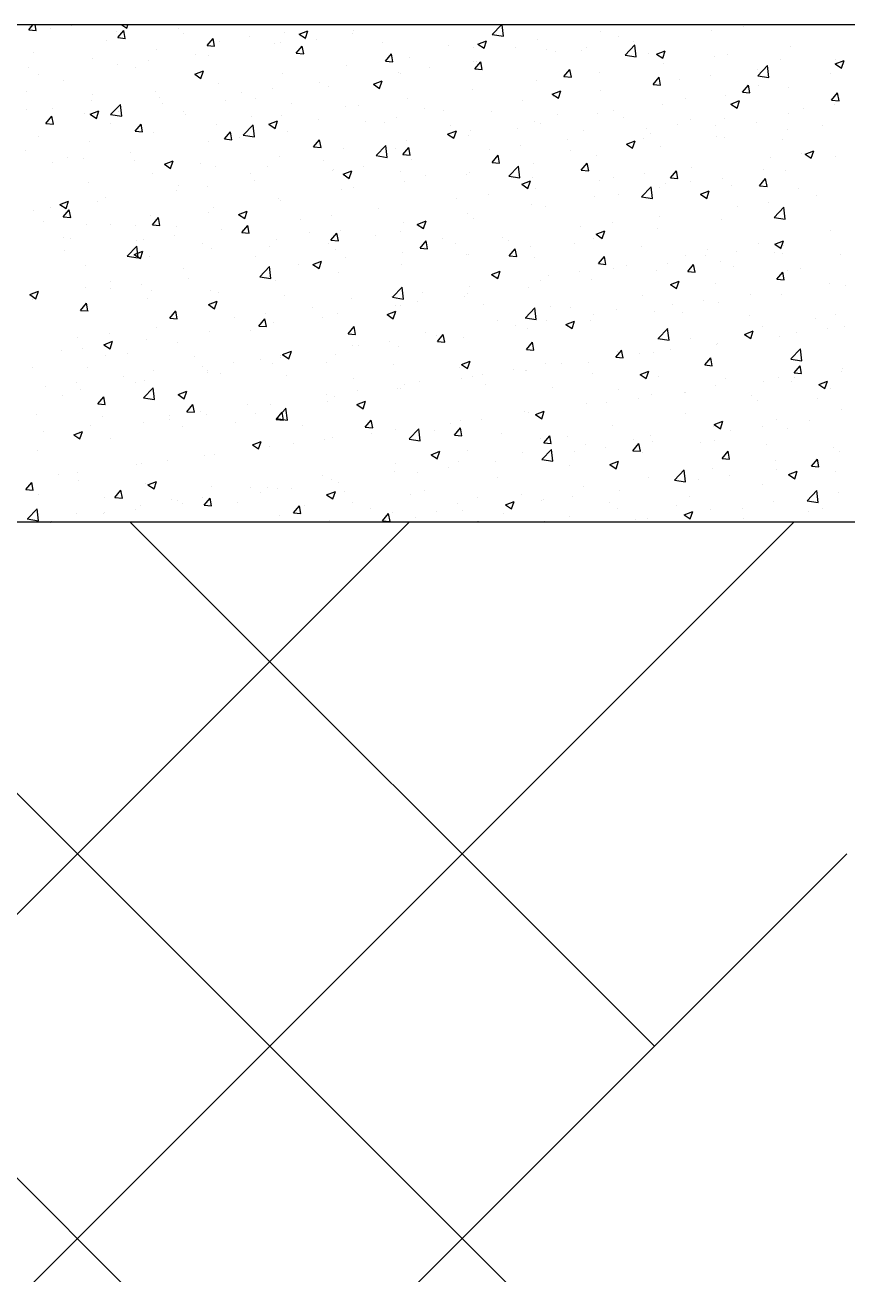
# Model space of a CAD drawing. Header units: millimetres. Extents: x 331487 to 517269, y 198509 to 399936.
# Drawn here: x 409750 to 410411, y 398932 to 399936 of the extents above; entities that cross this region are included whole.
import ezdxf

# ---------------------------------------------------------------- set-up
doc = ezdxf.new("R2010")
doc.units = ezdxf.units.MM
doc.header["$MEASUREMENT"] = 0
doc.linetypes.add('DASHED', pattern=[0.75, 0.5, -0.25])
doc.layers.add('9th_Sunk', color=251, linetype='DASHED', lineweight=5)
doc.layers.add('COLUMN', color=6, linetype='Continuous')

msp = doc.modelspace()

# ---------------------------------------------------------------- linework, layer by layer
at = {"layer": '9th_Sunk', "linetype": 'Continuous'}
for p, q in [((408400.1, 397568.2), (410368.4, 399536.5)), ((408864.1, 398341.6), (410059, 399536.5)), ((411184.3, 397568.2), (409216, 399536.5)), ((410720.3, 398341.6), (409525.4, 399536.5)), ((410256.2, 399115), (409834.7, 399536.5)), ((407936, 396794.8), (410410.9, 399269.7))]:
    msp.add_line(p, q, dxfattribs=at)
at = {"layer": 'COLUMN'}
for p, q in [((420345.7, 399936.5), (392220.1, 399936.5)), ((420350.1, 399536.5), (392620.1, 399536.5))]:
    msp.add_line(p, q, dxfattribs=at)
at = {"layer": 'COLUMN', "color": 2, "linetype": 'Continuous'}
for p, q in [((409753.1, 399932.5), (409756.5, 399936.5)), ((409753.1, 399932.5), (409759.1, 399932)), ((409754, 399935.2), (409754, 399935.2)), ((409759.1, 399932), (409758.3, 399936.5)), ((409770.7, 399933.8), (409770.7, 399933.8)), ((409787.7, 399935.9), (409787.7, 399935.9)), ((409824.1, 399931.6), (409824.1, 399931.6)), ((409824.9, 399926.3), (409829.7, 399932)), ((409827.9, 399936.5), (409831.9, 399933.8)), ((409830.8, 399925.7), (409829.7, 399932)), ((409831.9, 399933.8), (409832.8, 399936.5)), ((409873.6, 399934), (409873.6, 399934)), ((409970.6, 399929.1), (409977.6, 399931.8)), ((409975.6, 399925.8), (409977.6, 399931.8)), ((410014.2, 399932.1), (410014.2, 399932.1)), ((410125.9, 399928.8), (410133.3, 399936.5)), ((410134.8, 399927.4), (410133.7, 399936.5)), ((410213, 399931.5), (410213, 399931.5)), ((410302.4, 399931.8), (410302.4, 399931.8)), ((410327.5, 399935.1), (410327.5, 399935.1)), ((409815.3, 399924), (409815.3, 399924)), ((409824.9, 399926.3), (409830.9, 399925.7)), ((409877.5, 399929.3), (409877.5, 399929.3)), ((409896.6, 399920), (409901.4, 399925.7)), ((409902.6, 399919.5), (409901.4, 399925.7)), ((409906.6, 399922.9), (409906.6, 399922.9)), ((409930.9, 399927), (409930.9, 399927)), ((409950.6, 399921.4), (409950.6, 399921.4)), ((409955.9, 399922.1), (409955.9, 399922.1)), ((409958.6, 399930.4), (409958.6, 399930.4)), ((409970.6, 399929.1), (409975.6, 399925.8)), ((409975.6, 399924.7), (409975.6, 399924.7)), ((409984.3, 399924.8), (409984.3, 399924.8)), ((410013.5, 399929.7), (410013.5, 399929.7)), ((410037.6, 399922.5), (410037.6, 399922.5)), ((410114.3, 399921.1), (410121.3, 399923.8)), ((410114.3, 399921.1), (410119.3, 399917.8)), ((410119.3, 399917.8), (410121.3, 399923.8)), ((410125.9, 399928.8), (410134.8, 399927.4)), ((410162.5, 399925.1), (410162.5, 399925.1)), ((410227.4, 399927.1), (410227.4, 399927.1)), ((410239.3, 399923.4), (410239.3, 399923.4)), ((409757, 399914), (409757, 399914)), ((409856.1, 399916.5), (409856.1, 399916.5)), ((409887.4, 399913.1), (409887.4, 399913.1)), ((409896.6, 399920), (409902.6, 399919.5)), ((409897.6, 399912), (409897.6, 399912)), ((409968.3, 399913.7), (409973.1, 399919.5)), ((409968.3, 399913.7), (409974.3, 399913.2)), ((409974.3, 399913.2), (409973.1, 399919.5)), ((410040.1, 399907.4), (410044.9, 399913.2)), ((410046, 399906.9), (410044.9, 399913.2)), ((410091, 399920.3), (410091, 399920.3)), ((410111.1, 399918), (410111.1, 399918)), ((410144.4, 399918), (410144.4, 399918)), ((410169.1, 399917.1), (410169.1, 399917.1)), ((410176.4, 399915.2), (410176.4, 399915.2)), ((410197.8, 399915.8), (410197.8, 399915.8)), ((410201.4, 399918.5), (410201.4, 399918.5)), ((410232.6, 399912.2), (410241.5, 399910.8)), ((410232.7, 399912.2), (410240.5, 399920.4)), ((410241.5, 399910.8), (410240.4, 399920.3)), ((410251.2, 399913.5), (410251.2, 399913.5)), ((410258, 399913.1), (410265, 399915.8)), ((410258, 399913.1), (410263, 399909.8)), ((410263, 399909.8), (410265, 399915.8)), ((410304.6, 399911.3), (410304.6, 399911.3)), ((410315.1, 399912.7), (410315.1, 399912.7)), ((410365.6, 399919.1), (410365.6, 399919.1)), ((409752.8, 399901.9), (409752.8, 399901.9)), ((409804.8, 399909.4), (409804.8, 399909.4)), ((409824.5, 399904.8), (409824.5, 399904.8)), ((409839.3, 399902), (409839.3, 399902)), ((409849.5, 399908.1), (409849.5, 399908.1)), ((410008.7, 399904.1), (410008.7, 399904.1)), ((410040.1, 399907.4), (410046, 399906.9)), ((410059.2, 399910.5), (410059.2, 399910.5)), ((410075.4, 399901.9), (410075.4, 399901.9)), ((410110.7, 399907.1), (410110.7, 399907.1)), ((410111.8, 399901.2), (410116.6, 399906.9)), ((410111.8, 399901.2), (410117.8, 399900.6)), ((410113.2, 399906.9), (410113.2, 399906.9)), ((410117.8, 399900.6), (410116.6, 399906.9)), ((410263.7, 399905.7), (410263.7, 399905.7)), ((410339.4, 399895.7), (410347.2, 399903.8)), ((410348.2, 399894.3), (410347.1, 399903.8)), ((410357.9, 399909), (410357.9, 399909)), ((410401.7, 399905.1), (410408.7, 399907.8)), ((410401.7, 399905.1), (410406.7, 399901.8)), ((410402.2, 399908.9), (410402.2, 399908.9)), ((410406.7, 399901.8), (410408.7, 399907.8)), ((409761.3, 399896.5), (409761.3, 399896.5)), ((409781, 399892), (409781, 399892)), ((409886.6, 399896.9), (409893.6, 399899.6)), ((409886.6, 399896.9), (409891.6, 399893.5)), ((409891.5, 399893.5), (409893.6, 399899.6)), ((409957.3, 399897.1), (409957.3, 399897.1)), ((410030.3, 399888.9), (410037.3, 399891.6)), ((410035.3, 399885.5), (410037.3, 399891.6)), ((410050.3, 399898.6), (410050.3, 399898.6)), ((410052.4, 399897.1), (410052.4, 399897.1)), ((410161.3, 399891.8), (410161.3, 399891.8)), ((410183.5, 399894.9), (410188.3, 399900.6)), ((410183.5, 399894.9), (410189.5, 399894.4)), ((410189.5, 399894.4), (410188.3, 399900.6)), ((410211.8, 399898.2), (410211.8, 399898.2)), ((410255.2, 399888.6), (410260.1, 399894.4)), ((410261.2, 399888.1), (410260, 399894.4)), ((410276.1, 399892.3), (410276.1, 399892.3)), ((410301.2, 399895.6), (410301.2, 399895.6)), ((410339, 399900.6), (410339, 399900.6)), ((410339.4, 399895.7), (410348.2, 399894.3)), ((410398.2, 399897.5), (410398.2, 399897.5)), ((409751.3, 399882.7), (409751.3, 399882.7)), ((409854.9, 399883.2), (409854.9, 399883.2)), ((409905.4, 399889.6), (409905.4, 399889.6)), ((409924.3, 399882), (409924.3, 399882)), ((409949.3, 399885.3), (409949.3, 399885.3)), ((409987.2, 399890.3), (409987.2, 399890.3)), ((409994.1, 399887.1), (409994.1, 399887.1)), ((410030.3, 399888.9), (410035.3, 399885.5)), ((410109.9, 399884.7), (410109.9, 399884.7)), ((410174, 399880.9), (410181, 399883.6)), ((410174, 399880.9), (410179, 399877.5)), ((410179, 399877.5), (410181, 399883.6)), ((410213, 399884), (410213, 399884)), ((410255.2, 399888.6), (410261.2, 399888.1)), ((410327, 399882.3), (410331.8, 399888.1)), ((410327, 399882.3), (410332.9, 399881.8)), ((410332.9, 399881.8), (410331.8, 399888.1)), ((410339.9, 399887.5), (410339.9, 399887.5)), ((410364.4, 399885.8), (410364.4, 399885.8)), ((410398.7, 399876.1), (410403.5, 399881.8)), ((410404.7, 399875.5), (410403.5, 399881.8)), ((409803.6, 399876.1), (409803.6, 399876.1)), ((409804.6, 399880.5), (409804.6, 399880.5)), ((409819, 399864.5), (409826.8, 399872.6)), ((409827.9, 399863.1), (409826.8, 399872.6)), ((409858, 399878.2), (409858, 399878.2)), ((409861.1, 399873.7), (409861.1, 399873.7)), ((409911.4, 399875.9), (409911.4, 399875.9)), ((409935.8, 399877.1), (409935.8, 399877.1)), ((409964.8, 399873.7), (409964.8, 399873.7)), ((410007.5, 399870.8), (410007.5, 399870.8)), ((410018.2, 399871.4), (410018.2, 399871.4)), ((410058, 399877.2), (410058, 399877.2)), ((410150.1, 399875.7), (410150.1, 399875.7)), ((410175.1, 399879), (410175.1, 399879)), ((410262.5, 399872.4), (410262.5, 399872.4)), ((410281.6, 399877.4), (410281.6, 399877.4)), ((410313.8, 399879.4), (410313.8, 399879.4)), ((410317.7, 399872.9), (410324.7, 399875.6)), ((410317.7, 399872.9), (410322.7, 399869.5)), ((410322.7, 399869.5), (410324.7, 399875.5)), ((410398.7, 399876.1), (410404.7, 399875.5)), ((410400.9, 399872.8), (410400.9, 399872.8)), ((409751.6, 399868.6), (409751.6, 399868.6)), ((409767, 399857.3), (409771.8, 399863.1)), ((409773, 399856.8), (409771.8, 399863.1)), ((409772.3, 399869.3), (409772.3, 399869.3)), ((409798.2, 399865.4), (409798.2, 399865.4)), ((409802.6, 399864.6), (409809.6, 399867.3)), ((409802.6, 399864.6), (409807.5, 399861.3)), ((409807.5, 399861.3), (409809.6, 399867.3)), ((409819, 399864.5), (409827.9, 399863.1)), ((409823.2, 399868.7), (409823.2, 399868.7)), ((409825.7, 399867), (409825.7, 399867)), ((409877.5, 399867), (409877.5, 399867)), ((409879.1, 399864.8), (409879.1, 399864.8)), ((409932.5, 399862.5), (409932.5, 399862.5)), ((409956.1, 399863.8), (409956.1, 399863.8)), ((410049, 399862.4), (410049, 399862.4)), ((410071.6, 399869.2), (410071.6, 399869.2)), ((410086.9, 399867.4), (410086.9, 399867.4)), ((410124.9, 399866.9), (410124.9, 399866.9)), ((410178.3, 399864.7), (410178.3, 399864.7)), ((410210.6, 399864.9), (410210.6, 399864.9)), ((410223.3, 399867.4), (410223.3, 399867.4)), ((410231.7, 399862.4), (410231.7, 399862.4)), ((410312.7, 399861.2), (410312.7, 399861.2)), ((410363.9, 399865.5), (410363.9, 399865.5)), ((410375.9, 399869.5), (410375.9, 399869.5)), ((409767, 399857.3), (409773, 399856.8)), ((409819.2, 399857), (409819.2, 399857)), ((409838.7, 399851), (409843.6, 399856.8)), ((409838.7, 399851), (409844.7, 399850.5)), ((409844.7, 399850.5), (409843.6, 399856.8)), ((409904.2, 399856.3), (409904.2, 399856.3)), ((409925.7, 399847.9), (409933.5, 399856.1)), ((409934.6, 399846.5), (409933.5, 399856)), ((409946.3, 399856.6), (409953.3, 399859.3)), ((409946.3, 399856.6), (409951.2, 399853.3)), ((409951.2, 399853.3), (409953.3, 399859.3)), ((409960.9, 399850.8), (409960.9, 399850.8)), ((409985.9, 399860.3), (409985.9, 399860.3)), ((410024, 399859.1), (410024, 399859.1)), ((410039.3, 399858), (410039.3, 399858)), ((410090, 399848.6), (410097, 399851.3)), ((410092.6, 399855.7), (410092.6, 399855.7)), ((410095, 399845.3), (410097, 399851.3)), ((410108.7, 399851.4), (410108.7, 399851.4)), ((410146, 399853.5), (410146, 399853.5)), ((410160.1, 399858.5), (410160.1, 399858.5)), ((410164.9, 399857.4), (410164.9, 399857.4)), ((410199.4, 399851.2), (410199.4, 399851.2)), ((410249.8, 399852.9), (410249.8, 399852.9)), ((410274.9, 399856.2), (410274.9, 399856.2)), ((410285.1, 399860.2), (410285.1, 399860.2)), ((410305.5, 399855.5), (410305.5, 399855.5)), ((410338.5, 399857.9), (410338.5, 399857.9)), ((410363.1, 399852.5), (410363.1, 399852.5)), ((410391.8, 399855.6), (410391.8, 399855.6)), ((409760.8, 399847), (409760.8, 399847)), ((409802.3, 399842.9), (409802.3, 399842.9)), ((409853.7, 399849.9), (409853.7, 399849.9)), ((409897.9, 399842.5), (409897.9, 399842.5)), ((409910.5, 399844.8), (409915.3, 399850.5)), ((409910.5, 399844.8), (409916.5, 399844.2)), ((409916.5, 399844.2), (409915.3, 399850.5)), ((409923, 399845.8), (409923, 399845.8)), ((409925.7, 399847.9), (409934.6, 399846.5)), ((409982.2, 399838.5), (409987, 399844.2)), ((409988.2, 399838), (409987, 399844.2)), ((410056.8, 399843.9), (410056.8, 399843.9)), ((410090, 399848.6), (410095, 399845.3)), ((410106.6, 399847.4), (410106.6, 399847.4)), ((410186.7, 399844.6), (410186.7, 399844.6)), ((410233.7, 399840.6), (410240.7, 399843.3)), ((410233.7, 399840.6), (410238.7, 399837.3)), ((410238.7, 399837.3), (410240.7, 399843.3)), ((410247.2, 399845.5), (410247.2, 399845.5)), ((410252.8, 399849), (410252.8, 399849)), ((410306.2, 399846.7), (410306.2, 399846.7)), ((410312.6, 399846.1), (410312.6, 399846.1)), ((410359.6, 399844.5), (410359.6, 399844.5)), ((409750.4, 399835.4), (409750.4, 399835.4)), ((409834.8, 399834.2), (409834.8, 399834.2)), ((409954.9, 399830.5), (409954.9, 399830.5)), ((409982.2, 399838.5), (409988.2, 399838)), ((410006.3, 399837.5), (410006.3, 399837.5)), ((410032.4, 399831.4), (410041.3, 399830)), ((410032.5, 399831.4), (410040.3, 399839.5)), ((410041.3, 399830), (410040.2, 399839.5)), ((410048.3, 399837.4), (410048.3, 399837.4)), ((410053.9, 399832.2), (410058.7, 399838)), ((410053.9, 399832.2), (410059.9, 399831.7)), ((410059.9, 399831.7), (410058.7, 399838)), ((410123.8, 399836.3), (410123.8, 399836.3)), ((410125.7, 399825.9), (410130.5, 399831.7)), ((410131.6, 399825.4), (410130.5, 399831.7)), ((410148.8, 399839.6), (410148.8, 399839.6)), ((410188.9, 399835.5), (410188.9, 399835.5)), ((410209.3, 399831.6), (410209.3, 399831.6)), ((410261.3, 399839.1), (410261.3, 399839.1)), ((410374.6, 399833.3), (410374.6, 399833.3)), ((410377.4, 399832.6), (410384.4, 399835.3)), ((410377.4, 399832.6), (410382.4, 399829.2)), ((410382.4, 399829.2), (410384.4, 399835.3)), ((410402, 399830.5), (410402, 399830.5)), ((409771.9, 399825.9), (409771.9, 399825.9)), ((409784.7, 399829.6), (409784.7, 399829.6)), ((409796.9, 399829.2), (409796.9, 399829.2)), ((409838.1, 399827.4), (409838.1, 399827.4)), ((409862.2, 399824.4), (409869.2, 399827.1)), ((409862.2, 399824.4), (409867.2, 399821)), ((409867.2, 399821), (409869.2, 399827.1)), ((409891.5, 399825.1), (409891.5, 399825.1)), ((409903, 399823), (409903, 399823)), ((409944.9, 399822.9), (409944.9, 399822.9)), ((409990, 399827.4), (409990, 399827.4)), ((409998.3, 399820.6), (409998.3, 399820.6)), ((410022.7, 399823), (410022.7, 399823)), ((410060.6, 399828), (410060.6, 399828)), ((410125.7, 399825.9), (410131.6, 399825.4)), ((410130.6, 399825.5), (410130.6, 399825.5)), ((410139.2, 399814.8), (410147, 399823)), ((410148.1, 399813.4), (410147, 399822.9)), ((410158.8, 399825.2), (410158.8, 399825.2)), ((410197.4, 399819.7), (410202.2, 399825.4)), ((410203.4, 399819.1), (410202.2, 399825.4)), ((410286.4, 399821.7), (410286.4, 399821.7)), ((410343.7, 399820.5), (410343.7, 399820.5)), ((410349.6, 399830), (410349.6, 399830)), ((409852.5, 399816.6), (409852.5, 399816.6)), ((409931.7, 399817.4), (409931.7, 399817.4)), ((409934.5, 399811.4), (409934.5, 399811.4)), ((409997.7, 399819.7), (409997.7, 399819.7)), ((410006, 399816.4), (410013, 399819.1)), ((410006, 399816.4), (410010.9, 399813)), ((410010.9, 399813), (410013, 399819.1)), ((410051.7, 399818.3), (410051.7, 399818.3)), ((410055.6, 399810.7), (410055.6, 399810.7)), ((410072.3, 399815.5), (410072.3, 399815.5)), ((410105, 399816.1), (410105, 399816.1)), ((410107.5, 399818.2), (410107.5, 399818.2)), ((410139.2, 399814.8), (410148.1, 399813.4)), ((410149.7, 399808.4), (410156.7, 399811)), ((410154.6, 399805), (410156.7, 399811)), ((410158.4, 399813.8), (410158.4, 399813.8)), ((410197.4, 399819.7), (410203.4, 399819.1)), ((410211.8, 399811.6), (410211.8, 399811.6)), ((410223.5, 399813.4), (410223.5, 399813.4)), ((410248.6, 399816.7), (410248.6, 399816.7)), ((410269.1, 399813.4), (410273.9, 399819.1)), ((410269.1, 399813.4), (410275.1, 399812.9)), ((410275.1, 399812.9), (410273.9, 399819.1)), ((410285.4, 399810.5), (410285.4, 399810.5)), ((410311.4, 399812.8), (410311.4, 399812.8)), ((410340.8, 399807.1), (410345.7, 399812.9)), ((410346.8, 399806.6), (410345.7, 399812.9)), ((410361.9, 399819.2), (410361.9, 399819.2)), ((409801.1, 399809.6), (409801.1, 399809.6)), ((409871.6, 399803.1), (409871.6, 399803.1)), ((409873.3, 399807.4), (409873.3, 399807.4)), ((409896.7, 399806.4), (409896.7, 399806.4)), ((410005, 399804.3), (410005, 399804.3)), ((410013.9, 399805.4), (410013.9, 399805.4)), ((410149.7, 399808.4), (410154.6, 399805)), ((410160.4, 399805.1), (410160.4, 399805.1)), ((410227.1, 399800.5), (410227.1, 399800.5)), ((410245.9, 399798.3), (410253.7, 399806.4)), ((410254.8, 399796.9), (410253.7, 399806.4)), ((410260.1, 399805.8), (410260.1, 399805.8)), ((410265.2, 399809.3), (410265.2, 399809.3)), ((410293.4, 399800.3), (410300.4, 399803)), ((410293.4, 399800.3), (410298.4, 399797)), ((410298.4, 399797), (410300.4, 399803)), ((410318.6, 399807.1), (410318.6, 399807.1)), ((410340.8, 399807.1), (410346.8, 399806.6)), ((410372, 399804.8), (410372, 399804.8)), ((409778.2, 399792.1), (409785.2, 399794.8)), ((409778.2, 399792.1), (409783.2, 399788.8)), ((409783.2, 399788.8), (409785.2, 399794.8)), ((409808.5, 399794.8), (409808.5, 399794.8)), ((409815, 399797.4), (409815, 399797.4)), ((409953.7, 399797.2), (409953.7, 399797.2)), ((409955.6, 399795.4), (409955.6, 399795.4)), ((410097.5, 399796.8), (410097.5, 399796.8)), ((410122.5, 399800.1), (410122.5, 399800.1)), ((410157.6, 399791.9), (410157.6, 399791.9)), ((410168.8, 399790.5), (410168.8, 399790.5)), ((410208.1, 399798.3), (410208.1, 399798.3)), ((410245.9, 399798.2), (410254.8, 399796.9)), ((410323.3, 399790.6), (410323.3, 399790.6)), ((410348.3, 399793.9), (410348.3, 399793.9)), ((410386.2, 399798.9), (410386.2, 399798.9)), ((409756.7, 399787.4), (409756.7, 399787.4)), ((409770.6, 399789.8), (409770.6, 399789.8)), ((409780.9, 399782.1), (409785.7, 399787.8)), ((409780.9, 399782.1), (409786.9, 399781.6)), ((409786.9, 399781.6), (409785.7, 399787.8)), ((409851.2, 399783.3), (409851.2, 399783.3)), ((409852.6, 399775.8), (409857.4, 399781.6)), ((409858.6, 399775.3), (409857.4, 399781.6)), ((409897.3, 399785.4), (409897.3, 399785.4)), ((409901.8, 399789.7), (409901.8, 399789.7)), ((409921.9, 399784.1), (409928.9, 399786.8)), ((409921.9, 399784.1), (409926.9, 399780.8)), ((409926.9, 399780.8), (409928.9, 399786.8)), ((409971.4, 399780.2), (409971.4, 399780.2)), ((409996.4, 399783.5), (409996.4, 399783.5)), ((410034.3, 399788.5), (410034.3, 399788.5)), ((410106.3, 399784.9), (410106.3, 399784.9)), ((410110.5, 399780.5), (410110.5, 399780.5)), ((410260.1, 399782.3), (410260.1, 399782.3)), ((410352.6, 399781.7), (410360.4, 399789.9)), ((410352.6, 399781.7), (410361.5, 399780.3)), ((410361.5, 399780.3), (410360.4, 399789.8)), ((410360.7, 399786), (410360.7, 399786)), ((409765.3, 399778.5), (409765.3, 399778.5)), ((409799.9, 399776.3), (409799.9, 399776.3)), ((409818.7, 399776.3), (409818.7, 399776.3)), ((409839, 399775.4), (409839, 399775.4)), ((409852.6, 399775.8), (409858.6, 399775.3)), ((409872, 399774), (409872, 399774)), ((409908.2, 399771.9), (409908.2, 399771.9)), ((409924.4, 399769.6), (409929.2, 399775.3)), ((409925.4, 399771.8), (409925.4, 399771.8)), ((409930.3, 399769), (409929.2, 399775.3)), ((410003.8, 399771), (410003.8, 399771)), ((410052.1, 399770.4), (410052.1, 399770.4)), ((410054.3, 399777.4), (410054.3, 399777.4)), ((410065.6, 399776.1), (410072.7, 399778.8)), ((410065.6, 399776.1), (410070.6, 399772.7)), ((410070.6, 399772.7), (410072.6, 399778.8)), ((410197.2, 399774), (410197.2, 399774)), ((410209.4, 399768.1), (410216.4, 399770.8)), ((410214.3, 399764.7), (410216.4, 399770.8)), ((410222.2, 399777.3), (410222.2, 399777.3)), ((410258.9, 399772.5), (410258.9, 399772.5)), ((410310.2, 399779.6), (410310.2, 399779.6)), ((410397.9, 399770.8), (410397.9, 399770.8)), ((409780.7, 399765.4), (409780.7, 399765.4)), ((409786.4, 399765.1), (409786.4, 399765.1)), ((409839.7, 399762.8), (409839.7, 399762.8)), ((409845.3, 399763.7), (409845.3, 399763.7)), ((409870.4, 399766.9), (409870.4, 399766.9)), ((409893.1, 399760.6), (409893.1, 399760.6)), ((409924.4, 399769.6), (409930.3, 399769)), ((409952.5, 399763.9), (409952.5, 399763.9)), ((409978.8, 399769.5), (409978.8, 399769.5)), ((409993.8, 399760.4), (409993.8, 399760.4)), ((409996.1, 399763.3), (410000.9, 399769)), ((409996.1, 399763.3), (410002.1, 399762.8)), ((410002.1, 399762.7), (410000.9, 399769)), ((410032.2, 399767.2), (410032.2, 399767.2)), ((410067.8, 399757), (410072.6, 399762.7)), ((410073.8, 399756.5), (410072.6, 399762.7)), ((410085.6, 399765), (410085.6, 399765)), ((410096.2, 399760.7), (410096.2, 399760.7)), ((410134.1, 399765.7), (410134.1, 399765.7)), ((410139, 399762.7), (410139, 399762.7)), ((410192.3, 399760.5), (410192.3, 399760.5)), ((410206.9, 399765), (410206.9, 399765)), ((410209.4, 399768.1), (410214.3, 399764.7)), ((410339.6, 399760.8), (410339.6, 399760.8)), ((410353.1, 399760.1), (410360.1, 399762.8)), ((410358, 399756.7), (410360.1, 399762.8)), ((409782.2, 399755.3), (409782.2, 399755.3)), ((409832.2, 399750.5), (409841.1, 399749.1)), ((409832.3, 399750.5), (409840.1, 399758.6)), ((409837.9, 399751.9), (409844.9, 399754.5)), ((409837.9, 399751.9), (409842.9, 399748.5)), ((409841.1, 399749.1), (409840, 399758.6)), ((409842.9, 399748.5), (409844.9, 399754.5)), ((409900.5, 399756.4), (409900.5, 399756.4)), ((409935.5, 399750.4), (409935.5, 399750.4)), ((409946.5, 399758.3), (409946.5, 399758.3)), ((409999.9, 399756.1), (409999.9, 399756.1)), ((410053.3, 399753.8), (410053.3, 399753.8)), ((410067.8, 399757), (410073.8, 399756.5)), ((410071.2, 399757.4), (410071.2, 399757.4)), ((410105.1, 399751.6), (410105.1, 399751.6)), ((410106.7, 399751.6), (410106.7, 399751.6)), ((410139.5, 399750.7), (410144.3, 399756.5)), ((410139.5, 399750.7), (410145.5, 399750.2)), ((410145.5, 399750.2), (410144.3, 399756.5)), ((410156.4, 399758.6), (410156.4, 399758.6)), ((410211.3, 399744.5), (410216.1, 399750.2)), ((410217.2, 399743.9), (410216.1, 399750.2)), ((410245.7, 399758.2), (410245.7, 399758.2)), ((410281.3, 399750.8), (410281.3, 399750.8)), ((410297, 399751.2), (410297, 399751.2)), ((410299.1, 399756), (410299.1, 399756)), ((410322, 399754.4), (410322, 399754.4)), ((410352.5, 399753.7), (410352.5, 399753.7)), ((410353.1, 399760.1), (410358.1, 399756.7)), ((410359.5, 399752.7), (410359.5, 399752.7)), ((410359.9, 399759.4), (410359.9, 399759.4)), ((410405.9, 399751.5), (410405.9, 399751.5)), ((409798.7, 399743), (409798.7, 399743)), ((409850, 399750), (409850, 399750)), ((409877.2, 399740.4), (409877.2, 399740.4)), ((409939, 399734), (409946.8, 399742.1)), ((409945.1, 399740.8), (409945.1, 399740.8)), ((409947.9, 399732.6), (409946.8, 399742.1)), ((409970.1, 399744.1), (409970.1, 399744.1)), ((409981.6, 399743.9), (409988.6, 399746.5)), ((409981.6, 399743.9), (409986.6, 399740.5)), ((409986.6, 399740.5), (409988.6, 399746.5)), ((410008, 399749.1), (410008, 399749.1)), ((410053.1, 399744.1), (410053.1, 399744.1)), ((410160, 399749.3), (410160, 399749.3)), ((410211.3, 399744.5), (410217.2, 399743.9)), ((410213.4, 399747), (410213.4, 399747)), ((410223, 399740.8), (410223, 399740.8)), ((410233.8, 399742.8), (410233.8, 399742.8)), ((410266.8, 399744.8), (410266.8, 399744.8)), ((410283, 399738.2), (410287.8, 399743.9)), ((410289, 399737.6), (410287.8, 399743.9)), ((410309, 399746.3), (410309, 399746.3)), ((410320.2, 399742.5), (410320.2, 399742.5)), ((410373.6, 399740.3), (410373.6, 399740.3)), ((409818.9, 399730.4), (409818.9, 399730.4)), ((409881.9, 399732.5), (409881.9, 399732.5)), ((409939, 399733.9), (409947.9, 399732.6)), ((409951.3, 399730.6), (409951.3, 399730.6)), ((410002.6, 399737.7), (410002.6, 399737.7)), ((410125.3, 399735.8), (410132.3, 399738.5)), ((410125.3, 399735.8), (410130.3, 399732.5)), ((410130.3, 399732.5), (410132.3, 399738.5)), ((410164.6, 399730.8), (410164.6, 399730.8)), ((410170.9, 399734.6), (410170.9, 399734.6)), ((410195.9, 399737.9), (410195.9, 399737.9)), ((410205.7, 399731.7), (410205.7, 399731.7)), ((410257.6, 399739.2), (410257.6, 399739.2)), ((410269.1, 399727.8), (410276.1, 399730.5)), ((410274, 399724.5), (410276.1, 399730.5)), ((410283, 399738.2), (410289, 399737.7)), ((410354.7, 399731.9), (410359.5, 399737.6)), ((410354.7, 399731.9), (410360.7, 399731.4)), ((410360.7, 399731.4), (410359.5, 399737.6)), ((410363.6, 399738.9), (410363.6, 399738.9)), ((409753.9, 399719.6), (409760.9, 399722.3)), ((409758.9, 399716.2), (409760.9, 399722.3)), ((409760.5, 399720.4), (409760.5, 399720.4)), ((409798.8, 399725.4), (409798.8, 399725.4)), ((409819, 399724.2), (409819, 399724.2)), ((409844.1, 399727.5), (409844.1, 399727.5)), ((409852.1, 399723.2), (409852.1, 399723.2)), ((409899.3, 399723.1), (409899.3, 399723.1)), ((409905.5, 399720.9), (409905.5, 399720.9)), ((410045.7, 399717.4), (410053.5, 399725.5)), ((410054.6, 399716), (410053.5, 399725.5)), ((410069.9, 399721.3), (410069.9, 399721.3)), ((410106.3, 399720.8), (410106.3, 399720.8)), ((410107.8, 399726.2), (410107.8, 399726.2)), ((410155.2, 399725.3), (410155.2, 399725.3)), ((410269.1, 399727.8), (410274, 399724.5)), ((410305.2, 399728.9), (410305.2, 399728.9)), ((410333.6, 399720), (410333.6, 399720)), ((410396.7, 399728.3), (410396.7, 399728.3)), ((410410.2, 399726.9), (410410.2, 399726.9)), ((409753.9, 399719.6), (409758.9, 399716.3)), ((409755.9, 399715.9), (409755.9, 399715.9)), ((409794.8, 399706.9), (409799.6, 399712.6)), ((409800.7, 399706.4), (409799.6, 399712.6)), ((409848.8, 399716.7), (409848.8, 399716.7)), ((409897.6, 399711.6), (409904.6, 399714.3)), ((409897.6, 399711.6), (409902.6, 399708.2)), ((409902.6, 399708.2), (409904.6, 399714.3)), ((409958.9, 399718.7), (409958.9, 399718.7)), ((410012.3, 399716.4), (410012.3, 399716.4)), ((410044.8, 399718), (410044.8, 399718)), ((410045.7, 399717.4), (410054.6, 399716)), ((410048, 399710.8), (410048, 399710.8)), ((410051.9, 399710.8), (410051.9, 399710.8)), ((410065.7, 399714.2), (410065.7, 399714.2)), ((410103.8, 399718.3), (410103.8, 399718.3)), ((410119.1, 399711.9), (410119.1, 399711.9)), ((410246.9, 399718.9), (410246.9, 399718.9)), ((410270.7, 399711.7), (410270.7, 399711.7)), ((410295.7, 399715), (410295.7, 399715)), ((410307.8, 399713), (410307.8, 399713)), ((410358.3, 399719.4), (410358.3, 399719.4)), ((409794.8, 399706.9), (409800.8, 399706.4)), ((409797.5, 399709.7), (409797.5, 399709.7)), ((409866.5, 399700.6), (409871.3, 399706.4)), ((409866.5, 399700.6), (409872.5, 399700.1)), ((409872.5, 399700.1), (409871.3, 399706.3)), ((409918.8, 399701.4), (409918.8, 399701.4)), ((409938.2, 399694.3), (409943, 399700.1)), ((409944.2, 399693.8), (409943, 399700.1)), ((409943.8, 399704.7), (409943.8, 399704.7)), ((409981.7, 399709.6), (409981.7, 399709.6)), ((409989.7, 399700.8), (409989.7, 399700.8)), ((410001.4, 399704.4), (410001.4, 399704.4)), ((410041.3, 399703.6), (410048.3, 399706.3)), ((410041.3, 399703.6), (410046.3, 399700.2)), ((410046.3, 399700.2), (410048.3, 399706.3)), ((410152.4, 399700.8), (410161.3, 399699.5)), ((410152.5, 399700.9), (410160.2, 399709)), ((410161.3, 399699.5), (410160.2, 399709)), ((410172.4, 399709.7), (410172.4, 399709.7)), ((410188.6, 399708.8), (410188.6, 399708.8)), ((410207.5, 399703.4), (410207.5, 399703.4)), ((410225.8, 399707.4), (410225.8, 399707.4)), ((410256.4, 399705.9), (410256.4, 399705.9)), ((410279.2, 399705.1), (410279.2, 399705.1)), ((410332.6, 399702.9), (410332.6, 399702.9)), ((410386, 399700.6), (410386, 399700.6)), ((410401.7, 399703.9), (410401.7, 399703.9)), ((409855.6, 399693.1), (409855.6, 399693.1)), ((409898.1, 399689.8), (409898.1, 399689.8)), ((409931.4, 399690.8), (409931.4, 399690.8)), ((409938.2, 399694.3), (409944.2, 399693.8)), ((409950, 399697.3), (409950, 399697.3)), ((410010, 399688.1), (410014.8, 399693.8)), ((410015.9, 399687.5), (410014.8, 399693.8)), ((410130.3, 399698.8), (410130.3, 399698.8)), ((410144.6, 399695.1), (410144.6, 399695.1)), ((410154, 399692), (410154, 399692)), ((410169.6, 399698.4), (410169.6, 399698.4)), ((410185, 399695.6), (410192, 399698.3)), ((410185, 399695.6), (410190, 399692.2)), ((410190, 399692.2), (410192, 399698.3)), ((410204.5, 399698.4), (410204.5, 399698.4)), ((410259.2, 399684.3), (410267, 399692.4)), ((410268, 399682.9), (410266.9, 399692.4)), ((410328.7, 399687.6), (410335.7, 399690.3)), ((410333.7, 399684.2), (410335.7, 399690.3)), ((410343.4, 399693.9), (410343.4, 399693.9)), ((410395.5, 399692.2), (410395.5, 399692.2)), ((410409, 399693.6), (410409, 399693.6)), ((409792.7, 399684.8), (409792.7, 399684.8)), ((409813.6, 399679.3), (409820.6, 399682)), ((409817.8, 399688.1), (409817.8, 399688.1)), ((409818.6, 399676), (409820.6, 399682)), ((409847.6, 399683.4), (409847.6, 399683.4)), ((409873, 399680.7), (409873, 399680.7)), ((410010, 399688.1), (410015.9, 399687.5)), ((410043.6, 399681.8), (410043.6, 399681.8)), ((410072, 399688.8), (410072, 399688.8)), ((410081.4, 399686.8), (410081.4, 399686.8)), ((410081.7, 399681.8), (410086.5, 399687.5)), ((410081.7, 399681.8), (410087.7, 399681.3)), ((410087.7, 399681.3), (410086.5, 399687.5)), ((410102.6, 399685), (410102.6, 399685)), ((410153.4, 399675.5), (410158.2, 399681.3)), ((410159.4, 399675), (410158.2, 399681.2)), ((410259.1, 399684.3), (410268, 399682.9)), ((410285.1, 399683.9), (410285.1, 399683.9)), ((410307.3, 399680.6), (410307.3, 399680.6)), ((410328.7, 399687.6), (410333.7, 399684.2)), ((410357.1, 399686.1), (410357.1, 399686.1)), ((410370.4, 399688.9), (410370.4, 399688.9)), ((409779.3, 399674.3), (409779.3, 399674.3)), ((409796.3, 399676.4), (409796.3, 399676.4)), ((409813.6, 399679.3), (409818.6, 399676)), ((409814.7, 399670.7), (409814.7, 399670.7)), ((409832.7, 399672.1), (409832.7, 399672.1)), ((409886.1, 399669.8), (409886.1, 399669.8)), ((409955.4, 399670.2), (409955.4, 399670.2)), ((409957.3, 399671.3), (409964.3, 399674)), ((409957.3, 399671.3), (409962.3, 399668)), ((409962.3, 399668), (409964.3, 399674)), ((410000.2, 399671.1), (410000.2, 399671.1)), ((410013.6, 399678.8), (410013.6, 399678.8)), ((410018.5, 399678.5), (410018.5, 399678.5)), ((410050.7, 399677.5), (410050.7, 399677.5)), ((410153.4, 399675.5), (410159.4, 399675)), ((410225.1, 399669.2), (410230, 399675)), ((410226.8, 399673.8), (410226.8, 399673.8)), ((410231.1, 399668.7), (410229.9, 399675)), ((410244.4, 399672.3), (410244.4, 399672.3)), ((410255.2, 399672.6), (410255.2, 399672.6)), ((410269.4, 399675.6), (410269.4, 399675.6)), ((410306.5, 399679.7), (410306.5, 399679.7)), ((410365.9, 399667.8), (410373.7, 399675.9)), ((410374.8, 399666.4), (410373.7, 399675.9)), ((409756.4, 399660.7), (409756.4, 399660.7)), ((409800.4, 399660.9), (409800.4, 399660.9)), ((409892.5, 399661.9), (409892.5, 399661.9)), ((409917.5, 399665.2), (409917.5, 399665.2)), ((409939.4, 399667.6), (409939.4, 399667.6)), ((409948.8, 399664.1), (409948.8, 399664.1)), ((409955.3, 399668.8), (409955.3, 399668.8)), ((409992.8, 399665.3), (409992.8, 399665.3)), ((410046.2, 399663.1), (410046.2, 399663.1)), ((410099.6, 399660.8), (410099.6, 399660.8)), ((410101, 399663.3), (410108, 399666)), ((410101, 399663.3), (410106, 399660)), ((410106, 399660), (410108, 399666)), ((410168.5, 399663.8), (410168.5, 399663.8)), ((410181.2, 399664), (410181.2, 399664)), ((410203.3, 399665.1), (410203.3, 399665.1)), ((410225.1, 399669.2), (410231.1, 399668.7)), ((410296.9, 399663), (410301.7, 399668.7)), ((410296.9, 399663), (410302.8, 399662.4)), ((410302.8, 399662.4), (410301.7, 399668.7)), ((410365.9, 399667.7), (410374.8, 399666.4)), ((410368.6, 399656.7), (410373.4, 399662.4)), ((410374.6, 399656.2), (410373.4, 399662.4)), ((410407.8, 399660.3), (410407.8, 399660.3)), ((409829.3, 399653.6), (409829.3, 399653.6)), ((409846.4, 399650.2), (409846.4, 399650.2)), ((409853.8, 399658.7), (409853.8, 399658.7)), ((409896.9, 399656.6), (409896.9, 399656.6)), ((409897, 399658.8), (409897, 399658.8)), ((409907.1, 399656.4), (409907.1, 399656.4)), ((409960.5, 399654.1), (409960.5, 399654.1)), ((410013.9, 399651.9), (410013.9, 399651.9)), ((410067.3, 399649.6), (410067.3, 399649.6)), ((410101.4, 399651.7), (410101.4, 399651.7)), ((410110.2, 399653.8), (410110.2, 399653.8)), ((410118.3, 399655.7), (410118.3, 399655.7)), ((410143.3, 399659), (410143.3, 399659)), ((410152.8, 399658.7), (410152.8, 399658.7)), ((410153, 399658.6), (410153, 399658.6)), ((410206.3, 399656.3), (410206.3, 399656.3)), ((410244.7, 399655.3), (410251.7, 399658)), ((410244.7, 399655.3), (410249.7, 399652)), ((410249.7, 399652), (410251.7, 399658)), ((410259.7, 399654), (410259.7, 399654)), ((410313.1, 399651.8), (410313.1, 399651.8)), ((410355.8, 399652.8), (410355.8, 399652.8)), ((410368.6, 399656.7), (410374.6, 399656.2)), ((410369.1, 399652.7), (410369.1, 399652.7)), ((410388.4, 399647.3), (410395.4, 399650)), ((410393.4, 399644), (410395.4, 399650)), ((410407, 399657.7), (410407, 399657.7)), ((409766.4, 399645.3), (409766.4, 399645.3)), ((409791.4, 399648.6), (409791.4, 399648.6)), ((409795, 399643.1), (409795, 399643.1)), ((409838.7, 399648.8), (409838.7, 399648.8)), ((409845.5, 399636.6), (409853.3, 399644.7)), ((409854.4, 399635.1), (409853.3, 399644.6)), ((409873.3, 399639.1), (409880.3, 399641.8)), ((409878.2, 399635.7), (409880.3, 399641.8)), ((410017.3, 399642.4), (410017.3, 399642.4)), ((410049.5, 399644.2), (410049.5, 399644.2)), ((410051.8, 399643.8), (410051.8, 399643.8)), ((410055.1, 399647.4), (410055.1, 399647.4)), ((410120.7, 399647.4), (410120.7, 399647.4)), ((410174.1, 399645.1), (410174.1, 399645.1)), ((410227.4, 399642.9), (410227.4, 399642.9)), ((410280.8, 399640.6), (410280.8, 399640.6)), ((410281, 399641.1), (410281, 399641.1)), ((410305.3, 399646.4), (410305.3, 399646.4)), ((410344.1, 399649.4), (410344.1, 399649.4)), ((410366.5, 399649.5), (410366.5, 399649.5)), ((410388.4, 399647.3), (410393.4, 399644)), ((410397.6, 399644.2), (410397.6, 399644.2)), ((409780.4, 399638.8), (409780.4, 399638.8)), ((409808.6, 399631.7), (409813.5, 399637.4)), ((409808.6, 399631.7), (409814.6, 399631.1)), ((409814.6, 399631.1), (409813.5, 399637.4)), ((409845.5, 399636.5), (409854.4, 399635.1)), ((409873.3, 399639.1), (409878.2, 399635.7)), ((409880.4, 399625.4), (409885.2, 399631.1)), ((409886.4, 399624.9), (409885.2, 399631.1)), ((409929.1, 399630.8), (409929.1, 399630.8)), ((409947.6, 399630.8), (409947.6, 399630.8)), ((409992.2, 399639.1), (409992.2, 399639.1)), ((409993.5, 399633.8), (409993.5, 399633.8)), ((409999, 399637.8), (409999, 399637.8)), ((410017, 399631.1), (410024, 399633.8)), ((410017, 399631.1), (410022, 399627.7)), ((410022, 399627.7), (410024, 399633.8)), ((410202, 399631.9), (410202, 399631.9)), ((410218, 399632.8), (410218, 399632.8)), ((410243.1, 399636.1), (410243.1, 399636.1)), ((410254, 399639.4), (410254, 399639.4)), ((410334.2, 399638.4), (410334.2, 399638.4)), ((410339.3, 399634.2), (410339.3, 399634.2)), ((410387.6, 399636.1), (410387.6, 399636.1)), ((409759.4, 399623.5), (409759.4, 399623.5)), ((409812.8, 399621.3), (409812.8, 399621.3)), ((409866.2, 399622.5), (409866.2, 399622.5)), ((409880.4, 399625.4), (409886.4, 399624.9)), ((409891.2, 399625.8), (409891.2, 399625.8)), ((409895.7, 399623.3), (409895.7, 399623.3)), ((409935.2, 399623.8), (409935.2, 399623.8)), ((409952.1, 399619.1), (409956.9, 399624.9)), ((409952.2, 399620), (409961.1, 399618.6)), ((409952.3, 399620), (409960.1, 399628.1)), ((409958.1, 399618.6), (409956.9, 399624.9)), ((409961.1, 399618.6), (409960, 399628.1)), ((410117, 399619.5), (410117, 399619.5)), ((410151.5, 399625.5), (410151.5, 399625.5)), ((410154.9, 399624.5), (410154.9, 399624.5)), ((410160.7, 399623.1), (410167.7, 399625.8)), ((410160.7, 399623.1), (410165.7, 399619.7)), ((410165.7, 399619.7), (410167.7, 399625.8)), ((410281, 399624.2), (410281, 399624.2)), ((410354.6, 399619.5), (410354.6, 399619.5)), ((410406.6, 399627), (410406.6, 399627)), ((409789.3, 399606.8), (409796.3, 399609.5)), ((409793.8, 399609.8), (409793.8, 399609.8)), ((409794.2, 399603.5), (409796.3, 399609.5)), ((409803, 399614.2), (409803, 399614.2)), ((409845.2, 399616.9), (409845.2, 399616.9)), ((409866.2, 399619), (409866.2, 399619)), ((409876.9, 399613.8), (409876.9, 399613.8)), ((409919.5, 399616.7), (409919.5, 399616.7)), ((409952.1, 399619.1), (409958.1, 399618.6)), ((409972.9, 399614.5), (409972.9, 399614.5)), ((410023.8, 399612.8), (410028.6, 399618.6)), ((410023.8, 399612.8), (410029.8, 399612.3)), ((410026.3, 399612.2), (410026.3, 399612.2)), ((410029.8, 399612.3), (410028.6, 399618.6)), ((410048.3, 399610.9), (410048.3, 399610.9)), ((410059, 399603.5), (410066.8, 399611.6)), ((410067.8, 399602), (410066.7, 399611.5)), ((410079.7, 399610), (410079.7, 399610)), ((410092, 399616.2), (410092, 399616.2)), ((410095.6, 399606.6), (410100.4, 399612.3)), ((410100.2, 399618.4), (410100.2, 399618.4)), ((410101.5, 399606), (410100.4, 399612.3)), ((410222.7, 399614.2), (410222.7, 399614.2)), ((410304.1, 399613.1), (410304.1, 399613.1)), ((410304.4, 399615.1), (410311.4, 399617.7)), ((410304.4, 399615.1), (410309.4, 399611.7)), ((410309.4, 399611.7), (410311.4, 399617.7)), ((410317.8, 399610), (410317.8, 399610)), ((410342.8, 399613.3), (410342.8, 399613.3)), ((410363.3, 399612.2), (410363.3, 399612.2)), ((410380.7, 399618.3), (410380.7, 399618.3)), ((409765.1, 399609.2), (409765.1, 399609.2)), ((409789.3, 399606.8), (409794.2, 399603.5)), ((409818.6, 399603.8), (409818.6, 399603.8)), ((409933, 399598.8), (409940, 399601.5)), ((409937.9, 399595.5), (409940, 399601.5)), ((409965.9, 399599.6), (409965.9, 399599.6)), ((409991, 399602.9), (409991, 399602.9)), ((409997.7, 399604.5), (409997.7, 399604.5)), ((410028.8, 399607.9), (410028.8, 399607.9)), ((410059, 399603.4), (410067.8, 399602)), ((410095.6, 399606.6), (410101.5, 399606)), ((410133.1, 399607.7), (410133.1, 399607.7)), ((410164.3, 399604.2), (410164.3, 399604.2)), ((410167.3, 399600.3), (410172.1, 399606)), ((410167.3, 399600.3), (410173.3, 399599.8)), ((410173.3, 399599.8), (410172.1, 399606)), ((410186.5, 399605.5), (410186.5, 399605.5)), ((410239, 399594), (410243.8, 399599.8)), ((410239.8, 399603.2), (410239.8, 399603.2)), ((410245, 399593.5), (410243.8, 399599.8)), ((410252.8, 399606.1), (410252.8, 399606.1)), ((410254.6, 399601.7), (410254.6, 399601.7)), ((410293.2, 399601), (410293.2, 399601)), ((410304.9, 399602.2), (410304.9, 399602.2)), ((409760.2, 399593.8), (409760.2, 399593.8)), ((409894.5, 399590), (409894.5, 399590)), ((409902.8, 399591.3), (409902.8, 399591.3)), ((409933, 399598.8), (409937.9, 399595.5)), ((409946.4, 399597.5), (409946.4, 399597.5)), ((410076.7, 399590.8), (410083.7, 399593.5)), ((410076.7, 399590.8), (410081.7, 399587.5)), ((410081.6, 399587.5), (410083.7, 399593.5)), ((410106, 399594.2), (410106, 399594.2)), ((410150.3, 399592.2), (410150.3, 399592.2)), ((410165.7, 399586.9), (410173.5, 399595)), ((410174.6, 399585.5), (410173.5, 399595)), ((410191.7, 399593.4), (410191.7, 399593.4)), ((410200.8, 399598.6), (410200.8, 399598.6)), ((410216.8, 399596.7), (410216.8, 399596.7)), ((410239, 399594), (410245, 399593.5)), ((410246.6, 399592.2), (410246.6, 399592.2)), ((410310.7, 399587.7), (410315.6, 399593.5)), ((410316.7, 399587.2), (410315.6, 399593.5)), ((410346.6, 399598.7), (410346.6, 399598.7)), ((410400, 399596.4), (410400, 399596.4)), ((410405.3, 399593.7), (410405.3, 399593.7)), ((409839.9, 399583), (409839.9, 399583)), ((409844, 399583.6), (409844, 399583.6)), ((409864.9, 399586.3), (409864.9, 399586.3)), ((410047.7, 399584.1), (410047.7, 399584.1)), ((410090.7, 399580.1), (410090.7, 399580.1)), ((410099, 399585.1), (410099, 399585.1)), ((410128.6, 399585.1), (410128.6, 399585.1)), ((410165.7, 399586.9), (410174.6, 399585.5)), ((410188.3, 399582.2), (410188.3, 399582.2)), ((410220.4, 399582.8), (410227.4, 399585.5)), ((410220.4, 399582.8), (410225.4, 399579.4)), ((410225.4, 399579.4), (410227.4, 399585.5)), ((410302.9, 399579.8), (410302.9, 399579.8)), ((410310.7, 399587.7), (410316.7, 399587.2)), ((410353.4, 399586.2), (410353.4, 399586.2)), ((410382.5, 399581.5), (410387.3, 399587.2)), ((410382.5, 399581.5), (410388.4, 399580.9)), ((410388.4, 399580.9), (410387.3, 399587.2)), ((409776.7, 399574.7), (409776.7, 399574.7)), ((409792.6, 399576.5), (409792.6, 399576.5)), ((409793.3, 399570.2), (409793.3, 399570.2)), ((409848.9, 399566.6), (409855.9, 399569.3)), ((409853.9, 399563.2), (409855.9, 399569.3)), ((409989.4, 399574.1), (409989.4, 399574.1)), ((409996.5, 399571.2), (409996.5, 399571.2)), ((410047, 399577.6), (410047, 399577.6)), ((410065.7, 399576.8), (410065.7, 399576.8)), ((410130, 399572.2), (410130, 399572.2)), ((410251.6, 399572.8), (410251.6, 399572.8)), ((410272.4, 399570.4), (410280.2, 399578.5)), ((410272.4, 399570.3), (410281.3, 399568.9)), ((410281.3, 399568.9), (410280.2, 399578.4)), ((410291.5, 399570.5), (410291.5, 399570.5)), ((410316.5, 399573.8), (410316.5, 399573.8)), ((410354.4, 399578.8), (410354.4, 399578.8)), ((410364.1, 399574.8), (410371.1, 399577.5)), ((410364.1, 399574.8), (410369.1, 399571.4)), ((410369.1, 399571.4), (410371.1, 399577.5)), ((410401.5, 399577.2), (410401.5, 399577.2)), ((409750.8, 399562.7), (409755.6, 399568.5)), ((409750.8, 399562.7), (409756.8, 399562.2)), ((409756.8, 399562.2), (409755.6, 399568.5)), ((409822.5, 399556.4), (409827.3, 399562.2)), ((409828.5, 399555.9), (409827.3, 399562.2)), ((409846.7, 399567.9), (409846.7, 399567.9)), ((409848.9, 399566.6), (409853.9, 399563.2)), ((409900.1, 399565.6), (409900.1, 399565.6)), ((409931.1, 399564.1), (409931.1, 399564.1)), ((409939.6, 399560.2), (409939.6, 399560.2)), ((409945.2, 399564.2), (409945.2, 399564.2)), ((409953.4, 399563.4), (409953.4, 399563.4)), ((409964.7, 399563.5), (409964.7, 399563.5)), ((409992.7, 399558.6), (409999.7, 399561.2)), ((409997.6, 399555.2), (409999.7, 399561.2)), ((410002.5, 399568.5), (410002.5, 399568.5)), ((410006.8, 399561.1), (410006.8, 399561.1)), ((410071.7, 399562.2), (410071.7, 399562.2)), ((410199.6, 399565.3), (410199.6, 399565.3)), ((410228.3, 399562.2), (410228.3, 399562.2)), ((410343.1, 399567.2), (410343.1, 399567.2)), ((410379.2, 399553.8), (410386.9, 399561.9)), ((410388, 399552.4), (410386.9, 399561.9)), ((410404.1, 399560.4), (410404.1, 399560.4)), ((409761, 399559), (409761, 399559)), ((409814.4, 399556.7), (409814.4, 399556.7)), ((409822.5, 399556.4), (409828.5, 399555.9)), ((409842.7, 399550.3), (409842.7, 399550.3)), ((409867.8, 399554.5), (409867.8, 399554.5)), ((409872.8, 399554.1), (409872.8, 399554.1)), ((409876.5, 399551.9), (409876.5, 399551.9)), ((409893.2, 399556.7), (409893.2, 399556.7)), ((409894.3, 399550.2), (409899.1, 399555.9)), ((409894.3, 399550.2), (409900.2, 399549.6)), ((409900.2, 399549.6), (409899.1, 399555.9)), ((409921.2, 399552.2), (409921.2, 399552.2)), ((409966, 399543.9), (409970.8, 399549.6)), ((409972, 399543.4), (409970.8, 399549.6)), ((409974.5, 399550), (409974.5, 399550)), ((409992.7, 399558.6), (409997.6, 399555.2)), ((410013.4, 399552.2), (410013.4, 399552.2)), ((410060.2, 399558.9), (410060.2, 399558.9)), ((410097.8, 399551.8), (410097.8, 399551.8)), ((410113.6, 399556.6), (410113.6, 399556.6)), ((410136.4, 399550.5), (410143.4, 399553.2)), ((410136.4, 399550.5), (410141.3, 399547.2)), ((410141.3, 399547.2), (410143.4, 399553.2)), ((410149.1, 399558.9), (410149.1, 399558.9)), ((410165.4, 399553.9), (410165.4, 399553.9)), ((410167, 399554.4), (410167, 399554.4)), ((410190.5, 399557.2), (410190.5, 399557.2)), ((410220.4, 399552.1), (410220.4, 399552.1)), ((410273.7, 399549.9), (410273.7, 399549.9)), ((410284.8, 399557.2), (410284.8, 399557.2)), ((410352.2, 399552.9), (410352.2, 399552.9)), ((410379.1, 399553.8), (410388, 399552.4)), ((409752, 399539.1), (409760.9, 399537.7)), ((409752.1, 399539.2), (409759.9, 399547.3)), ((409760.9, 399537.7), (409759.8, 399547.2)), ((409791.4, 399543.2), (409791.4, 399543.2)), ((409813.6, 399543.6), (409813.6, 399543.6)), ((409814.4, 399544.1), (409814.4, 399544.1)), ((409838.6, 399546.9), (409838.6, 399546.9)), ((409955, 399542.2), (409955, 399542.2)), ((409966, 399543.9), (409972, 399543.4)), ((410027.9, 399547.7), (410027.9, 399547.7)), ((410037.7, 399537.6), (410042.5, 399543.4)), ((410043.7, 399537.1), (410042.5, 399543.4)), ((410045.8, 399544.3), (410045.8, 399544.3)), ((410064.4, 399540.6), (410064.4, 399540.6)), ((410081.3, 399545.4), (410081.3, 399545.4)), ((410102.3, 399545.6), (410102.3, 399545.6)), ((410134.7, 399543.2), (410134.7, 399543.2)), ((410188.1, 399540.9), (410188.1, 399540.9)), ((410226.5, 399547.2), (410226.5, 399547.2)), ((410250.3, 399539.5), (410250.3, 399539.5)), ((410280.1, 399542.5), (410287.1, 399545.2)), ((410280.1, 399542.5), (410285.1, 399539.2)), ((410285.1, 399539.2), (410287.1, 399545.2)), ((410301.7, 399546.5), (410301.7, 399546.5)), ((410327.1, 399547.6), (410327.1, 399547.6)), ((410328.1, 399539.4), (410328.1, 399539.4)), ((410380.5, 399545.3), (410380.5, 399545.3)), ((410391.3, 399547.7), (410391.3, 399547.7)), ((409770.6, 399536.5), (409771.9, 399537)), ((409771.7, 399536.5), (409771.9, 399537)), ((409995.3, 399537.9), (409995.3, 399537.9)), ((410037.7, 399537.6), (410043.7, 399537.1)), ((410039.4, 399537.4), (410039.4, 399537.4)), ((410113.7, 399536.5), (410114.2, 399537.1)), ((410114.4, 399536.5), (410114.2, 399537.1)), ((410168.2, 399537.2), (410168.2, 399537.2)), ((410241.4, 399538.7), (410241.4, 399538.7))]:
    msp.add_line(p, q, dxfattribs=at)

doc.saveas('drawing.dxf')
